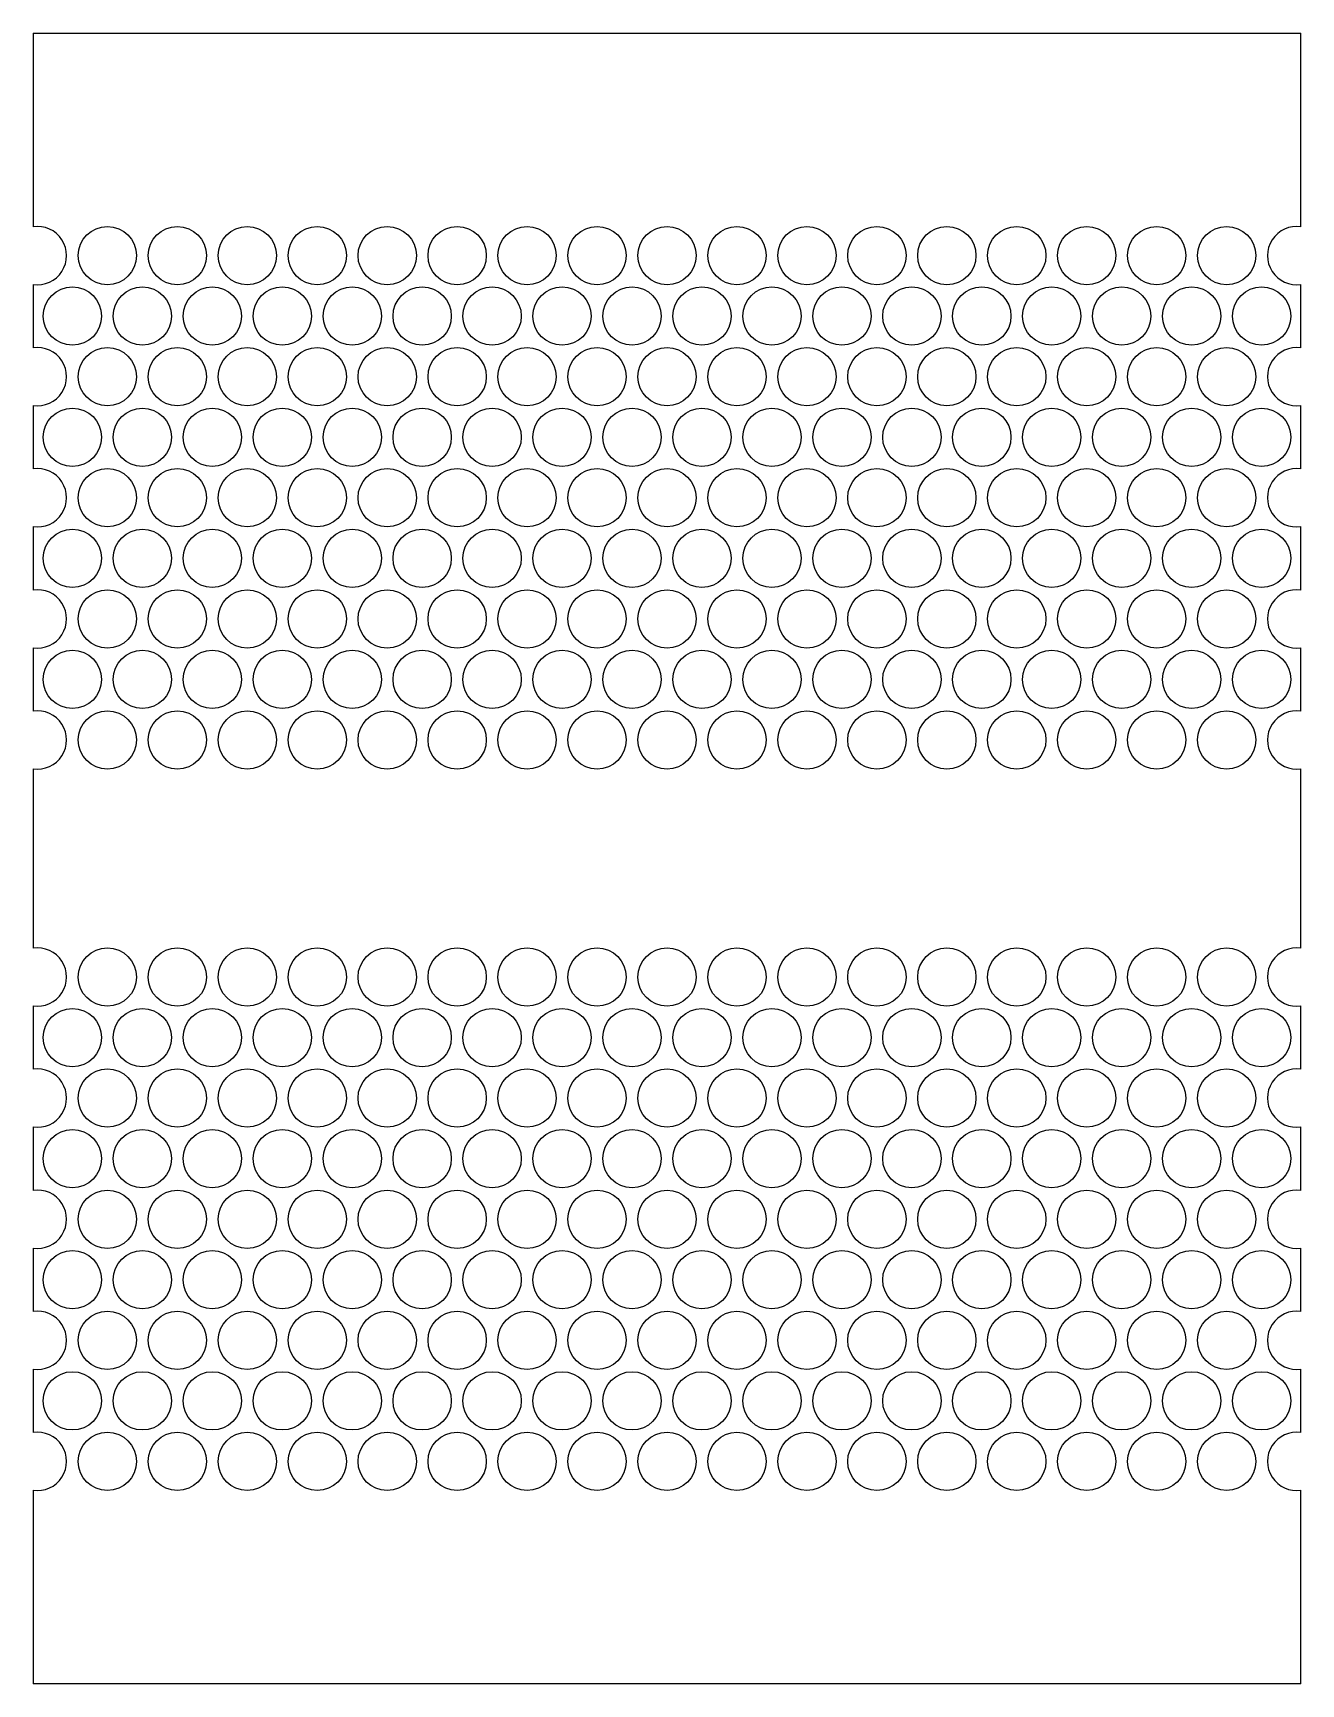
# Model space of a CAD drawing. Extents: x 187 to 492, y 155 to 551.
import ezdxf

# ---------------------------------------------------------------- set-up
doc = ezdxf.new("R2010")
doc.units = 0
doc.linetypes.add('SLD-CONTINUA', pattern=[0])
doc.layers.get('0').update_dxf_attribs({"linetype": 'CONTINUOUS'})

msp = doc.modelspace()

# ---------------------------------------------------------------- linework, layer by layer
at = {"color": 7, "linetype": 'SLD-CONTINUA'}
for p, q in [((187.09, 551.26), (187.09, 504.7)), ((187.09, 551.26), (491.59, 551.26)), ((491.59, 504.7), (491.59, 551.26)), ((187.09, 490.85), (187.09, 475.6)), ((491.59, 475.6), (491.59, 490.85)), ((187.09, 461.76), (187.09, 446.5)), ((491.59, 446.5), (491.59, 461.76)), ((187.09, 432.66), (187.09, 417.4)), ((491.59, 417.4), (491.59, 432.66)), ((187.09, 403.56), (187.09, 388.3)), ((491.59, 388.3), (491.59, 403.56)), ((187.09, 374.46), (187.09, 331.34)), ((491.59, 331.34), (491.59, 374.46)), ((187.09, 317.49), (187.09, 302.24)), ((491.59, 302.24), (491.59, 317.49)), ((187.09, 288.4), (187.09, 273.14)), ((491.59, 273.14), (491.59, 288.4)), ((187.09, 259.3), (187.09, 244.04)), ((491.59, 244.04), (491.59, 259.3)), ((187.09, 230.2), (187.09, 214.94)), ((491.59, 214.94), (491.59, 230.2)), ((187.09, 201.1), (187.09, 154.54)), ((491.59, 154.54), (491.59, 201.1)), ((491.59, 154.54), (187.09, 154.54))]:
    msp.add_line(p, q, dxfattribs=at)
for centre in [(204.94, 497.78), (221.74, 497.78), (238.54, 497.78), (255.34, 497.78), (272.14, 497.78), (288.94, 497.78), (305.74, 497.78), (322.54, 497.78), (339.34, 497.78), (356.14, 497.78), (372.94, 497.78), (389.74, 497.78), (406.54, 497.78), (423.34, 497.78), (440.14, 497.78), (456.94, 497.78), (473.74, 497.78), (196.54, 483.23), (213.34, 483.23), (230.14, 483.23), (246.94, 483.23), (263.74, 483.23), (280.54, 483.23), (297.34, 483.23), (314.14, 483.23), (330.94, 483.23), (347.74, 483.23), (364.54, 483.23), (381.34, 483.23), (398.14, 483.23), (414.94, 483.23), (431.74, 483.23), (448.54, 483.23), (465.34, 483.23), (482.14, 483.23), (204.94, 468.68), (221.74, 468.68), (238.54, 468.68), (255.34, 468.68), (272.14, 468.68), (288.94, 468.68), (305.74, 468.68), (322.54, 468.68), (339.34, 468.68), (356.14, 468.68), (372.94, 468.68), (389.74, 468.68), (406.54, 468.68), (423.34, 468.68), (440.14, 468.68), (456.94, 468.68), (473.74, 468.68), (196.54, 454.13), (213.34, 454.13), (230.14, 454.13), (246.94, 454.13), (263.74, 454.13), (280.54, 454.13), (297.34, 454.13), (314.14, 454.13), (330.94, 454.13), (347.74, 454.13), (364.54, 454.13), (381.34, 454.13), (398.14, 454.13), (414.94, 454.13), (431.74, 454.13), (448.54, 454.13), (465.34, 454.13), (482.14, 454.13), (204.94, 439.58), (221.74, 439.58), (238.54, 439.58), (255.34, 439.58), (272.14, 439.58), (288.94, 439.58), (305.74, 439.58), (322.54, 439.58), (339.34, 439.58), (356.14, 439.58), (372.94, 439.58), (389.74, 439.58), (406.54, 439.58), (423.34, 439.58), (440.14, 439.58), (456.94, 439.58), (473.74, 439.58), (196.54, 425.03), (213.34, 425.03), (230.14, 425.03), (246.94, 425.03), (263.74, 425.03), (280.54, 425.03), (297.34, 425.03), (314.14, 425.03), (330.94, 425.03), (347.74, 425.03), (364.54, 425.03), (381.34, 425.03), (398.14, 425.03), (414.94, 425.03), (431.74, 425.03), (448.54, 425.03), (465.34, 425.03), (482.14, 425.03), (204.94, 410.48), (221.74, 410.48), (238.54, 410.48), (255.34, 410.48), (272.14, 410.48), (288.94, 410.48), (305.74, 410.48), (322.54, 410.48), (339.34, 410.48), (356.14, 410.48), (372.94, 410.48), (389.74, 410.48), (406.54, 410.48), (423.34, 410.48), (440.14, 410.48), (456.94, 410.48), (473.74, 410.48), (196.54, 395.93), (213.34, 395.93), (230.14, 395.93), (246.94, 395.93), (263.74, 395.93), (280.54, 395.93), (297.34, 395.93), (314.14, 395.93), (330.94, 395.93), (347.74, 395.93), (364.54, 395.93), (381.34, 395.93), (398.14, 395.93), (414.94, 395.93), (431.74, 395.93), (448.54, 395.93), (465.34, 395.93), (482.14, 395.93), (204.94, 381.38), (221.74, 381.38), (238.54, 381.38), (255.34, 381.38), (272.14, 381.38), (288.94, 381.38), (305.74, 381.38), (322.54, 381.38), (339.34, 381.38), (356.14, 381.38), (372.94, 381.38), (389.74, 381.38), (406.54, 381.38), (423.34, 381.38), (440.14, 381.38), (456.94, 381.38), (473.74, 381.38), (204.94, 324.41), (221.74, 324.41), (238.54, 324.41), (255.34, 324.41), (272.14, 324.41), (288.94, 324.41), (305.74, 324.41), (322.54, 324.41), (339.34, 324.41), (356.14, 324.41), (372.94, 324.41), (389.74, 324.41), (406.54, 324.41), (423.34, 324.41), (440.14, 324.41), (456.94, 324.41), (473.74, 324.41), (196.54, 309.87), (213.34, 309.87), (230.14, 309.87), (246.94, 309.87), (263.74, 309.87), (280.54, 309.87), (297.34, 309.87), (314.14, 309.87), (330.94, 309.87), (347.74, 309.87), (364.54, 309.87), (381.34, 309.87), (398.14, 309.87), (414.94, 309.87), (431.74, 309.87), (448.54, 309.87), (465.34, 309.87), (482.14, 309.87), (204.94, 295.32), (221.74, 295.32), (238.54, 295.32), (255.34, 295.32), (272.14, 295.32), (288.94, 295.32), (305.74, 295.32), (322.54, 295.32), (339.34, 295.32), (356.14, 295.32), (372.94, 295.32), (389.74, 295.32), (406.54, 295.32), (423.34, 295.32), (440.14, 295.32), (456.94, 295.32), (473.74, 295.32), (196.54, 280.77), (213.34, 280.77), (230.14, 280.77), (246.94, 280.77), (263.74, 280.77), (280.54, 280.77), (297.34, 280.77), (314.14, 280.77), (330.94, 280.77), (347.74, 280.77), (364.54, 280.77), (381.34, 280.77), (398.14, 280.77), (414.94, 280.77), (431.74, 280.77), (448.54, 280.77), (465.34, 280.77), (482.14, 280.77), (204.94, 266.22), (221.74, 266.22), (238.54, 266.22), (255.34, 266.22), (272.14, 266.22), (288.94, 266.22), (305.74, 266.22), (322.54, 266.22), (339.34, 266.22), (356.14, 266.22), (372.94, 266.22), (389.74, 266.22), (406.54, 266.22), (423.34, 266.22), (440.14, 266.22), (456.94, 266.22), (473.74, 266.22), (196.54, 251.67), (213.34, 251.67), (230.14, 251.67), (246.94, 251.67), (263.74, 251.67), (280.54, 251.67), (297.34, 251.67), (314.14, 251.67), (330.94, 251.67), (347.74, 251.67), (364.54, 251.67), (381.34, 251.67), (398.14, 251.67), (414.94, 251.67), (431.74, 251.67), (448.54, 251.67), (465.34, 251.67), (482.14, 251.67), (204.94, 237.12), (221.74, 237.12), (238.54, 237.12), (255.34, 237.12), (272.14, 237.12), (288.94, 237.12), (305.74, 237.12), (322.54, 237.12), (339.34, 237.12), (356.14, 237.12), (372.94, 237.12), (389.74, 237.12), (406.54, 237.12), (423.34, 237.12), (440.14, 237.12), (456.94, 237.12), (473.74, 237.12), (196.54, 222.57), (213.34, 222.57), (230.14, 222.57), (246.94, 222.57), (263.74, 222.57), (280.54, 222.57), (297.34, 222.57), (314.14, 222.57), (330.94, 222.57), (347.74, 222.57), (364.54, 222.57), (381.34, 222.57), (398.14, 222.57), (414.94, 222.57), (431.74, 222.57), (448.54, 222.57), (465.34, 222.57), (482.14, 222.57), (204.94, 208.02), (221.74, 208.02), (238.54, 208.02), (255.34, 208.02), (272.14, 208.02), (288.94, 208.02), (305.74, 208.02), (322.54, 208.02), (339.34, 208.02), (356.14, 208.02), (372.94, 208.02), (389.74, 208.02), (406.54, 208.02), (423.34, 208.02), (440.14, 208.02), (456.94, 208.02), (473.74, 208.02)]:
    msp.add_circle(centre, 7, dxfattribs=at)
for centre, start, end in [((188.14, 497.78), 261.3731, 98.6269), ((490.54, 497.78), 81.3731, 278.6269), ((188.14, 468.68), 261.3731, 98.6269), ((490.54, 468.68), 81.3731, 278.6269), ((188.14, 439.58), 261.3731, 98.6269), ((490.54, 439.58), 81.3731, 278.6269), ((188.14, 410.48), 261.3731, 98.6269), ((490.54, 410.48), 81.3731, 278.6269), ((188.14, 381.38), 261.3731, 98.6269), ((490.54, 381.38), 81.3731, 278.6269), ((188.14, 324.41), 261.3731, 98.6269), ((490.54, 324.41), 81.3731, 278.6269), ((188.14, 295.32), 261.3731, 98.6269), ((490.54, 295.32), 81.3731, 278.6269), ((188.14, 266.22), 261.3731, 98.6269), ((490.54, 266.22), 81.3731, 278.6269), ((188.14, 237.12), 261.3731, 98.6269), ((490.54, 237.12), 81.3731, 278.6269), ((188.14, 208.02), 261.3731, 98.6269), ((490.54, 208.02), 81.3731, 278.6269)]:
    msp.add_arc(centre, 7, start, end, dxfattribs=at)

doc.saveas('drawing.dxf')
